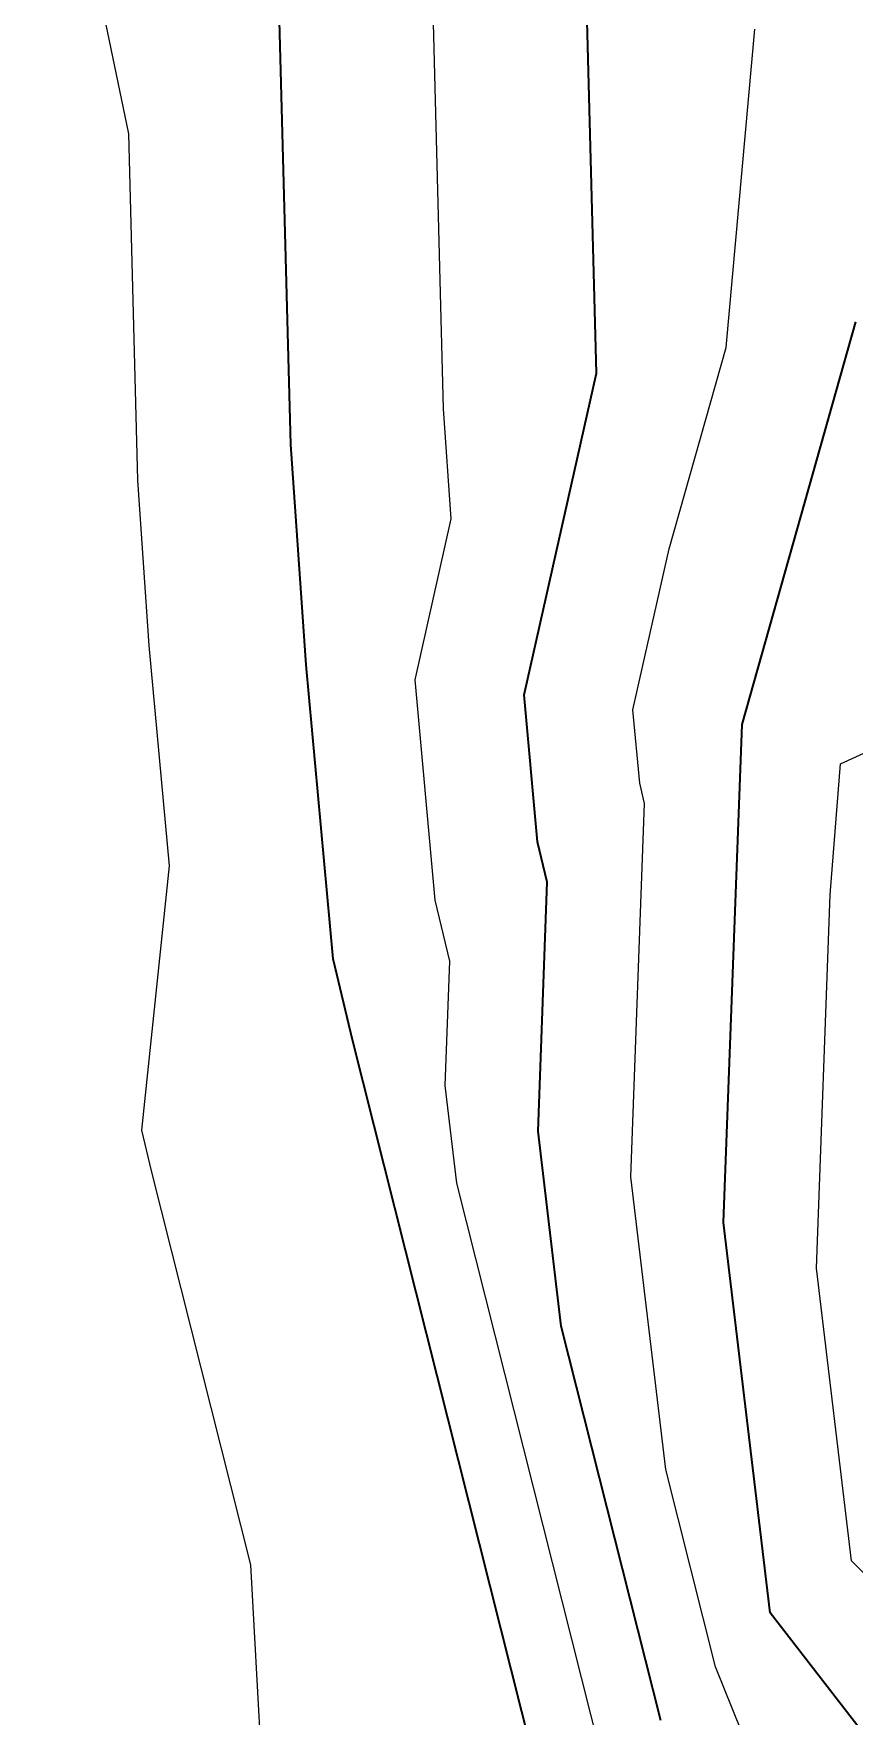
# Model space of a CAD drawing. Header units: millimetres. Extents: x -861324 to 439029, y -308065 to 694685.
# Drawn here: x 124096 to 136741, y 105786 to 131723 of the extents above; entities that cross this region are included whole.
import ezdxf

# ---------------------------------------------------------------- set-up
doc = ezdxf.new("R2010")
doc.units = ezdxf.units.MM
doc.layers.add('C-TOPO-MAJR', color=7, linetype='Continuous', lineweight=35)
doc.layers.add('C-TOPO-MINR', color=7, linetype='Continuous', lineweight=9)

msp = doc.modelspace()

# ---------------------------------------------------------------- linework, layer by layer
at = {"layer": 'C-TOPO-MAJR'}
for p, q in [((132767, 126492), (132485, 137160)), ((128057, 125392), (127869, 132504)), ((135010, 121072), (136766, 127281)), ((131651, 121532), (132767, 126492)), ((128292, 121992), (128057, 125392)), ((128709, 117463), (128292, 121992)), ((131859, 119267), (131651, 121532)), ((134727, 113398), (135010, 121072)), ((132008, 118642), (131859, 119267)), ((131867, 114806), (132008, 118642)), ((129006, 116213), (128709, 117463)), ((132072, 104058), (129006, 116213)), ((132225, 111798), (131867, 114806)), ((135445, 107383), (134727, 113398)), ((133758, 105721), (132225, 111798)), ((137943, 104153), (135445, 107383))]:
    msp.add_line(p, q, dxfattribs=at)
at = {"layer": 'C-TOPO-MINR'}
for p, q in [((125561, 130177), (124096, 137281)), ((130412, 125942), (130177, 134832)), ((134767, 126887), (135205, 131791)), ((125702, 124843), (125561, 130177)), ((133888, 123782), (134767, 126887)), ((130530, 124242), (130412, 125942)), ((125878, 122292), (125702, 124843)), ((129972, 121762), (130530, 124242)), ((133330, 121302), (133888, 123782)), ((126191, 118896), (125878, 122292)), ((130284, 118365), (129972, 121762)), ((133435, 120170), (133330, 121302)), ((136529, 120467), (138439, 121350)), ((136370, 118450), (136529, 120467)), ((133509, 119857), (133435, 120170)), ((133297, 114102), (133509, 119857)), ((125761, 114822), (126191, 118896)), ((130507, 117428), (130284, 118365)), ((136158, 112695), (136370, 118450)), ((130436, 115510), (130507, 117428)), ((130616, 114006), (130436, 115510)), ((125910, 114197), (125761, 114822)), ((127443, 108120), (125910, 114197)), ((132915, 104890), (130616, 114006)), ((133835, 109591), (133297, 114102)), ((136696, 108183), (136158, 112695)), ((134602, 106552), (133835, 109591)), ((138054, 106809), (136696, 108183)), ((127631, 104683), (127443, 108120)), ((135334, 104727), (134602, 106552))]:
    msp.add_line(p, q, dxfattribs=at)

doc.saveas('drawing.dxf')
